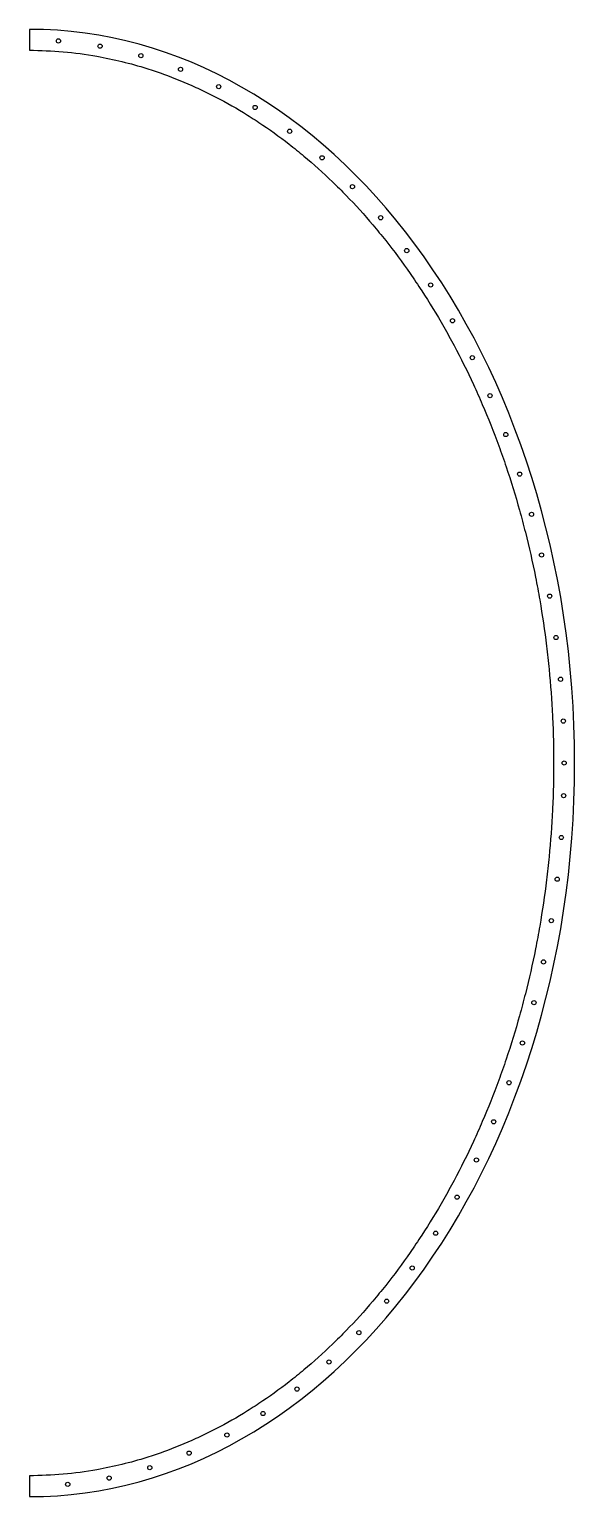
# Model space of a CAD drawing. Header units: millimetres. Extents: x 0 to 130, y -175 to 175.
import ezdxf

# ---------------------------------------------------------------- set-up
doc = ezdxf.new("R2010")
doc.units = ezdxf.units.MM

msp = doc.modelspace()

# ---------------------------------------------------------------- linework, layer by layer
for p, q in [((0, 175), (0, 170)), ((0, -170), (0, -175))]:
    msp.add_line(p, q)
for centre in [(6.94, 172.24), (16.86, 170.99), (26.59, 168.71), (36.04, 165.46), (45.14, 161.33), (53.83, 156.37), (62.05, 150.69), (69.79, 144.36), (77.03, 137.46), (83.75, 130.06), (89.97, 122.23), (95.67, 114.02), (100.88, 105.49), (105.6, 96.67), (109.83, 87.61), (113.59, 78.35), (116.89, 68.91), (119.72, 59.32), (122.11, 49.61), (124.06, 39.8), (125.57, 29.92), (126.64, 19.98), (127.29, 10), (127.5, 0), (127.37, -7.79), (126.82, -17.77), (125.84, -27.72), (124.43, -37.62), (122.58, -47.45), (120.29, -57.18), (117.55, -66.8), (114.36, -76.27), (110.7, -85.58), (106.58, -94.69), (101.97, -103.56), (96.87, -112.16), (91.27, -120.45), (85.17, -128.37), (78.56, -135.87), (71.44, -142.88), (63.81, -149.34), (55.69, -155.18), (47.1, -160.3), (38.09, -164.62), (28.71, -168.07), (19.03, -170.57), (9.15, -172.06)]:
    msp.add_circle(centre, 0.5)
msp.add_ellipse((0, 0), major_axis=(0, 175), ratio=0.742857, start_param=3.141593, end_param=6.283185)
msp.add_open_spline([(0, 170), (5.38, 170), (14.79, 169.17), (25.41, 166.57), (33.26, 163.92), (38.44, 161.81), (44.81, 158.74), (49.83, 155.94), (55.97, 152.03), (60.77, 148.58), (66.62, 143.86), (71.16, 139.77), (76.66, 134.29), (80.9, 129.6), (85.98, 123.4), (89.87, 118.17), (94.49, 111.3), (97.99, 105.57), (102.1, 98.11), (105.17, 91.93), (108.72, 83.95), (111.33, 77.38), (114.29, 68.96), (116.41, 62.06), (118.74, 53.28), (120.35, 46.14), (122.04, 37.08), (123.12, 29.75), (124.14, 20.51), (124.68, 13.07), (125.02, 3.74), (125.02, -3.74), (124.68, -13.07), (124.14, -20.51), (123.12, -29.75), (122.04, -37.08), (120.35, -46.14), (118.74, -53.28), (116.41, -62.06), (114.29, -68.96), (111.33, -77.38), (108.72, -83.95), (105.17, -91.93), (102.1, -98.11), (97.99, -105.57), (94.49, -111.3), (89.87, -118.17), (85.98, -123.4), (80.9, -129.6), (76.66, -134.29), (71.16, -139.77), (66.62, -143.86), (60.77, -148.58), (55.97, -152.03), (49.83, -155.94), (44.81, -158.74), (38.44, -161.81), (33.26, -163.92), (25.41, -166.57), (14.79, -169.17), (5.38, -170), (0, -170)], degree=3, knots=[3.141593, 3.141593, 3.141593, 3.141593, 3.272492, 3.370667, 3.403392, 3.468842, 3.501567, 3.567017, 3.599742, 3.665191, 3.697916, 3.763366, 3.796091, 3.861541, 3.894266, 3.959716, 3.992441, 4.057891, 4.090615, 4.156065, 4.18879, 4.25424, 4.286965, 4.352415, 4.38514, 4.45059, 4.483315, 4.548764, 4.581489, 4.646939, 4.679664, 4.745114, 4.777839, 4.843289, 4.876014, 4.941463, 4.974188, 5.039638, 5.072363, 5.137813, 5.170538, 5.235988, 5.268713, 5.334163, 5.366887, 5.432337, 5.465062, 5.530512, 5.563237, 5.628687, 5.661412, 5.726862, 5.759587, 5.825036, 5.857761, 5.923211, 5.955936, 6.021386, 6.054111, 6.152286, 6.283185, 6.283185, 6.283185, 6.283185])

doc.saveas('drawing.dxf')
